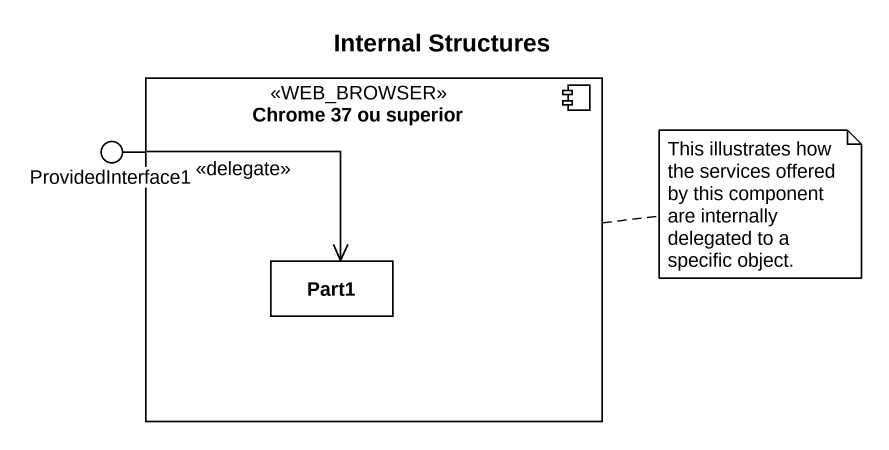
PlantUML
@startuml
title Internal Structures
component "Chrome 37 ou superior" as Chrome_37_ou_superior <<WEB_BROWSER>> {
  rectangle Part1
}
() ProvidedInterface1
Chrome_37_ou_superior -left- ProvidedInterface1
ProvidedInterface1 --> Part1 : <<delegate>>
note right of Chrome_37_ou_superior : This illustrates how the services offered by this component are internally delegated to a specific object.
@enduml
